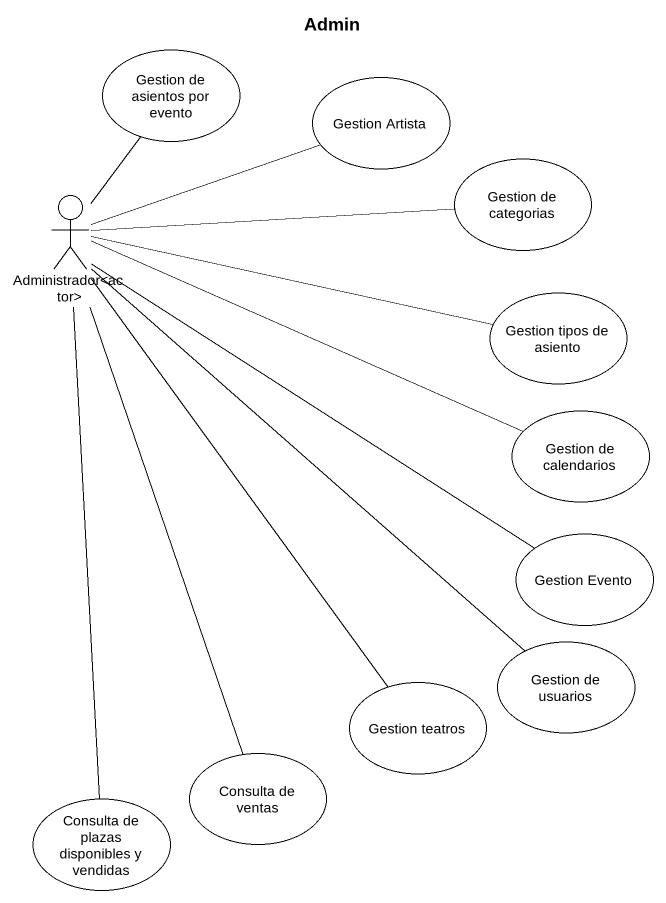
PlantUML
@startuml
title Admin
usecase "Gestion de asientos por evento" as Gestion_de_asientos_por
usecase "Gestion Artista" as Gestion_Artista
usecase "Gestion de categorias" as Gestion_de_categorias
actor "Administrador<actor>" as Administrador_actor
usecase "Gestion tipos de asiento" as Gestion_tipos_de_asiento
usecase "Gestion de calendarios" as Gestion_de_calendarios
usecase "Gestion Evento" as Gestion_Evento
usecase "Gestion de usuarios" as Gestion_de_usuarios
usecase "Gestion teatros" as Gestion_teatros
usecase "Consulta de ventas" as Consulta_de_ventas
usecase "Consulta de plazas disponibles y vendidas" as Consulta_de_plazas
Administrador_actor -up- Gestion_de_asientos_por
Administrador_actor -right- Gestion_Artista
Administrador_actor -right- Gestion_de_categorias
Administrador_actor -right- Gestion_tipos_de_asiento
Administrador_actor -right- Gestion_de_calendarios
Administrador_actor -- Gestion_Evento
Administrador_actor -- Gestion_de_usuarios
Administrador_actor -- Gestion_teatros
Administrador_actor -- Consulta_de_ventas
Administrador_actor -- Consulta_de_plazas
@enduml
